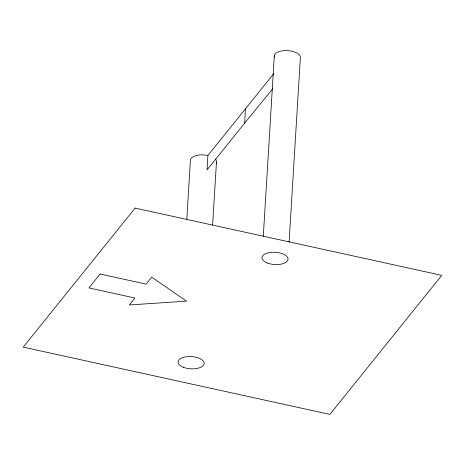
<?xml version="1.0" encoding="UTF-8"?>
<svg xmlns="http://www.w3.org/2000/svg" width="465" height="465" viewBox="0 0 465 465"><rect width="100%" height="100%" fill="white"/><g stroke="black" fill="none" stroke-linecap="round" stroke-linejoin="round"><path stroke-width="0.7" d="M273.839 73.54L207.913 155.479L207.035 169.882L244.735 123.022L245.392 108.897M186.767 219.869L190.435 159.879A13.072 6.138 3.5 0 1 207.913 155.479M212.598 225.077L216.446 162.198M263.289 236.29L274.338 55.597M289.079 242.219L300.349 57.916A13.072 6.138 3.5 0 0 286.789 50.586A13.072 6.138 3.5 0 0 274.484 57.207M244.735 123.022L272.752 88.763M215.278 159.007A13.072 6.138 3.5 0 1 216.051 163.232M135.123 208.082L23.25 347.123L329.877 414.408L441.75 275.361L135.123 208.082M100.115 274.013L88.925 287.916L134.92 298.013L129.322 304.964L186.506 301.151L151.7 277.152L146.103 284.109L100.115 274.013M267.514 263.085A13.072 6.138 3.5 0 0 288.015 259.569A13.072 6.138 3.5 0 0 269.502 252.571A13.072 6.138 3.5 0 0 267.514 263.085M183.611 367.362A13.072 6.138 3.5 0 0 204.112 363.851A13.072 6.138 3.5 0 0 185.599 356.853A13.072 6.138 3.5 0 0 183.611 367.362"/></g></svg>
